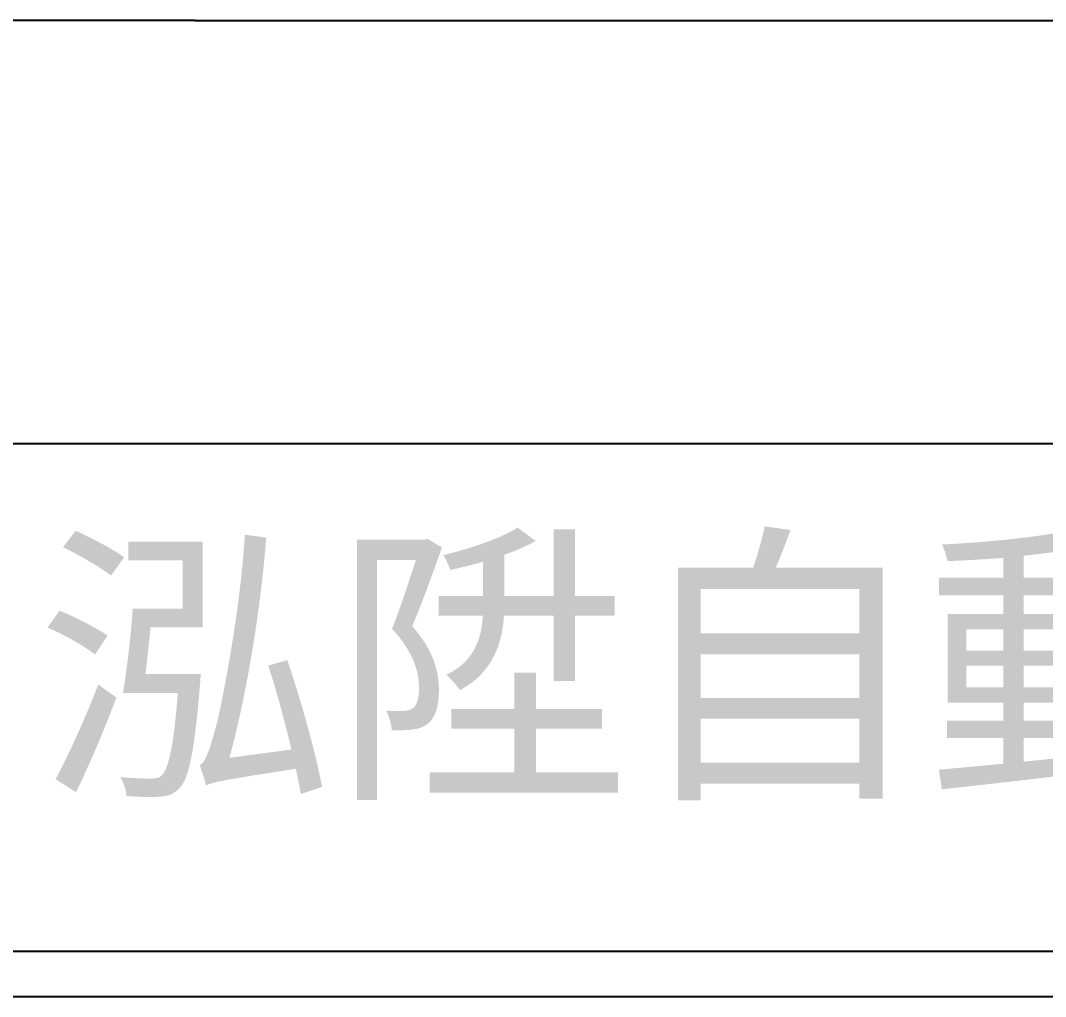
# Model space of a CAD drawing. Extents: x 10 to 297, y 3 to 207.
# Drawn here: x 48.17 to 76.44, y 3 to 29.92 of the extents above; entities that cross this region are included whole.
import ezdxf

# ---------------------------------------------------------------- set-up
doc = ezdxf.new("R2010")
doc.units = 0
doc.layers.get('0').update_dxf_attribs({"linetype": 'CONTINUOUS'})
doc.layers.add('圖框層', color=7, linetype='CONTINUOUS')
doc.layers.add('標尺寸層', color=3, linetype='CONTINUOUS')
doc.styles.add('STSL', font='kaiu.ttf')

msp = doc.modelspace()

# ---------------------------------------------------------------- linework, layer by layer
msp.add_line((52.985, 29.921), (134.213, 29.921))
at = {"layer": '圖框層', "color": 7}
for p, q in [((11.25, 18.25), (295.75, 18.25)), ((11.25, 4.25), (295.75, 4.25)), ((10, 3), (297, 3))]:
    msp.add_line(p, q, dxfattribs=at)
at = {"layer": '標尺寸層', "color": 7}
msp.add_line((52.985, 29.921), (14.828, 29.921), dxfattribs=at)

# ---------------------------------------------------------------- texts
at = {"layer": '圖框層', "color": 4, "style": 'STSL'}
msp.add_text('泓陞自動化科技有限公司', height=6, dxfattribs=at).set_placement((48.604, 9.076))

doc.saveas('drawing.dxf')
